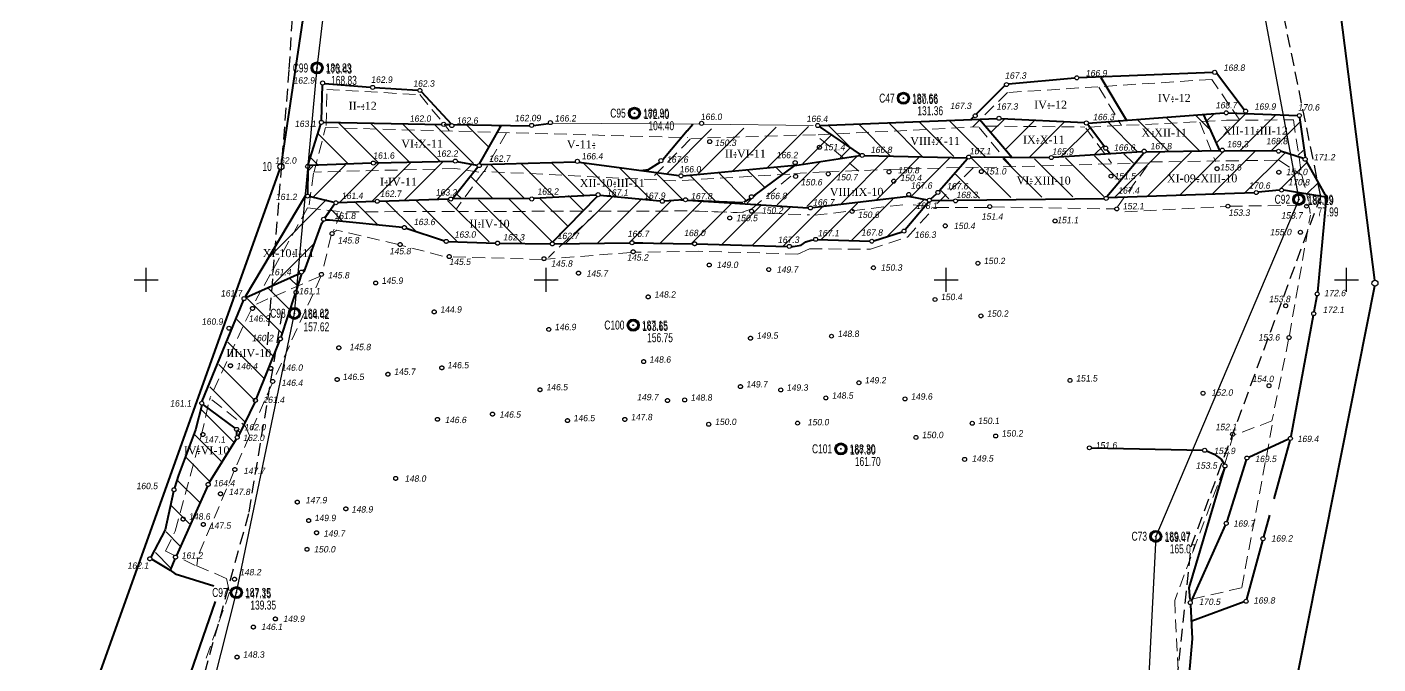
# Model space of a CAD drawing. Header units: millimetres. Extents: x 3233000 to 6468300, y 5635132 to 11269398.
# Drawn here: x 3233340 to 3234016, y 5635608 to 5635926 of the extents above; entities that cross this region are included whole.
import ezdxf
from ezdxf.enums import TextEntityAlignment as Align

# ---------------------------------------------------------------- set-up
doc = ezdxf.new("R2010")
doc.units = ezdxf.units.MM
doc.header["$LTSCALE"] = 2
doc.header["$PDMODE"] = 32
doc.header["$PDSIZE"] = 0.3
doc.linetypes.add('HIDDEN2', pattern=[4.7625, 3.175, -1.5875])
for name, color, linetype in [('REGION_OBJ', 7, 'Continuous'), ('в.доб.бровка', 7, 'Continuous'), ('ввскр.бровка', 7, 'Continuous'), ('вдб', 7, 'Continuous'), ('ВЫСОТЫ', 7, 'Continuous'), ('Гірничий відвід', 7, 'Continuous'), ('ИМЕНА', 7, 'Continuous'), ('Контур запасів', 7, 'Continuous'), ('кресты', 7, 'Continuous'), ('н.доб.бровка', 7, 'Continuous'), ('нвскр.бровка', 7, 'Continuous'), ('ндб', 7, 'Continuous'), ('ОШИБКИ', 7, 'Continuous'), ('ПИКЕТЫ', 7, 'Continuous'), ('ПРОМЫШЛЕННЫЕ', 7, 'Continuous'), ('ПУНКТЫ', 7, 'Continuous'), ('РЕЛЬЕФ', 7, 'Continuous')]:
    doc.layers.add(name, color=color, linetype=linetype)
doc.layers.add('н.бровка', color=7, linetype='HIDDEN2', lineweight=20)
doc.styles.add('grad', font='grad.shx')
doc.styles.add('universw', font='universw.shx', dxfattribs={"oblique": 10})
doc.styles.add('user', font='symeteo.shx', dxfattribs={"height": 2.5})

# ---------------------------------------------------------------- blocks, each defined once
blk = doc.blocks.new('89_1')
h = blk.add_hatch(color=256)
h.paths.add_polyline_path([(-1.5, 0, 1), (1.5, 0, 1)])
h.paths.add_polyline_path([(1.1, 0, -1), (-1.1, 0, -1)], flags=16)
h.paths.add_polyline_path([(0.06, 0, -1), (-0.06, 0, -1)], flags=0)
for radius in [1.5, 1.1, 0.0622]:
    blk.add_circle((0, 0), radius)
at = {"color": 7, "linetype": 'Continuous', "style": 'user', "flags": 8}
blk.add_attdef('ddddd', (2.53, -1.14), '', height=2.5, dxfattribs=at)
at = {"color": 7, "linetype": 'Continuous', "style": 'grad', "oblique": 10, "width": 0.7}
for tag, p in [('P37', (6.48, 0.16)), ('P4', (6.45, -2.94))]:
    blk.add_attdef(tag, text='', height=2.5, dxfattribs=at).set_placement(p, align=Align.CENTER)
blk = doc.blocks.new('POINTINV')
at = {"layer": 'ПУНКТЫ', "color": 0, "linetype": 'Continuous'}
blk.add_point((0, 0), dxfattribs=at)
at = {"layer": 'ВЫСОТЫ', "color": 0, "style": 'grad', "width": 0.7}
blk.add_attdef('POINT_H', (1.6, -0.8), '', height=1.65, dxfattribs=at)
at = {"layer": 'ИМЕНА', "color": 0, "style": 'grad', "width": 0.7}
blk.add_attdef('POINT_NAM', text='', height=1.65, dxfattribs=at).set_placement((-1.6, -0.8), align=Align.RIGHT)
at = {"layer": 'ОШИБКИ', "color": 0, "linetype": 'Continuous', "style": 'grad', "width": 0.7, "flags": 1}
blk.add_attdef('POINT_MX', text='', height=1.65, dxfattribs=at).set_placement((-4.2077, 4.453385), align=Align.RIGHT)
blk.add_attdef('POINT_MY', (2.8923, 4.253385), '', height=1.65, dxfattribs=at)

msp = doc.modelspace()

# ---------------------------------------------------------------- linework, layer by layer
for p, q in [((3233930.29, 5635879.4), (3233933.55, 5635882.65)), ((3233935.26, 5635868.65), (3233949.46, 5635882.85)), ((3233496.05, 5635878.6), (3233516.35, 5635858.3)), ((3233512.14, 5635878.23), (3233531.56, 5635858.81)), ((3233528.23, 5635877.85), (3233546.77, 5635859.32)), ((3233544.32, 5635877.48), (3233563.63, 5635858.17)), ((3233560.28, 5635877.23), (3233571.1, 5635866.41)), ((3233576.17, 5635877.06), (3233576.83, 5635876.4)), ((3233741.29, 5635876.96), (3233751.39, 5635866.85)), ((3233756.42, 5635877.54), (3233771.78, 5635862.17)), ((3233771.55, 5635878.12), (3233787.81, 5635861.86)), ((3233786.68, 5635878.71), (3233803.83, 5635861.55)), ((3233801.81, 5635879.29), (3233819.82, 5635861.29)), ((3233822.46, 5635873.72), (3233829.04, 5635880.3)), ((3233829.73, 5635865.27), (3233844.02, 5635879.56)), ((3233841.35, 5635861.18), (3233859, 5635878.82)), ((3233857.33, 5635861.44), (3233871.92, 5635876.03)), ((3233880.89, 5635878.8), (3233895.48, 5635864.2)), ((3233895.53, 5635879.87), (3233910.87, 5635864.53)), ((3233910.16, 5635880.95), (3233926.42, 5635864.69)), ((3233924.8, 5635882.03), (3233931.22, 5635875.61)), ((3233947.1, 5635864.78), (3233964.66, 5635882.33)), ((3233962.8, 5635864.76), (3233976.63, 5635878.59)), ((3233485.68, 5635873.26), (3233501.15, 5635857.79)), ((3233874.17, 5635862.56), (3233878.59, 5635866.99)), ((3233884.16, 5635841.12), (3233906.85, 5635863.81)), ((3233888.82, 5635863), (3233893.59, 5635858.24)), ((3233900.44, 5635841.69), (3233922.82, 5635864.07)), ((3233916.72, 5635842.25), (3233938.78, 5635864.31)), ((3233933, 5635842.81), (3233954.48, 5635864.29)), ((3233949.28, 5635843.38), (3233969.23, 5635863.33)), ((3233975.96, 5635862.21), (3233978.38, 5635864.62)), ((3233481.14, 5635854.56), (3233483.31, 5635856.73)), ((3233482.09, 5635861.13), (3233485.94, 5635857.28)), ((3233483.83, 5635841.54), (3233499.72, 5635857.43)), ((3233496.88, 5635838.87), (3233516.09, 5635858.08)), ((3233513.05, 5635839.32), (3233532.2, 5635858.48)), ((3233529.35, 5635839.91), (3233548.31, 5635858.87)), ((3233545.67, 5635840.51), (3233562.68, 5635857.52)), ((3233572.08, 5635857.57), (3233589.06, 5635840.6)), ((3233587.41, 5635857.96), (3233604.08, 5635841.29)), ((3233602.74, 5635858.35), (3233618.91, 5635842.18)), ((3233618.6, 5635858.21), (3233635.11, 5635841.69)), ((3233636.75, 5635855.77), (3233652.51, 5635840.01)), ((3233714.94, 5635856.16), (3233718.26, 5635852.84)), ((3233715.41, 5635837.38), (3233736.75, 5635858.72)), ((3233730.31, 5635836.57), (3233755.68, 5635861.94)), ((3233747.61, 5635838.15), (3233771.51, 5635862.06)), ((3233765.24, 5635840.07), (3233786.91, 5635861.74)), ((3233782.45, 5635841.56), (3233802.3, 5635861.41)), ((3233812.37, 5635860.88), (3233832.2, 5635841.05)), ((3233828.26, 5635860.7), (3233847.72, 5635841.25)), ((3233844.16, 5635860.52), (3233863.24, 5635841.44)), ((3233859.52, 5635860.87), (3233878.75, 5635841.64)), ((3233874.17, 5635861.94), (3233886.35, 5635849.76)), ((3233966.67, 5635845.06), (3233980.21, 5635858.6)), ((3233562.41, 5635851.53), (3233573.37, 5635840.57)), ((3233654.91, 5635853.32), (3233668.28, 5635839.96)), ((3233671.89, 5635852.06), (3233684.67, 5635839.28)), ((3233686.24, 5635853.43), (3233699.99, 5635839.67)), ((3233700.59, 5635854.79), (3233709.13, 5635846.26)), ((3233804.67, 5635852.86), (3233816.68, 5635840.85)), ((3233555.38, 5635842.84), (3233557.68, 5635840.54)), ((3233611.19, 5635842.04), (3233618.39, 5635834.84)), ((3233700.52, 5635838.21), (3233705.29, 5635842.98)), ((3233797.28, 5635844.54), (3233801.33, 5635840.49)), ((3233980.39, 5635843.06), (3233985.85, 5635848.52)), ((3233461.46, 5635811.31), (3233490.19, 5635840.04)), ((3233504.13, 5635839.09), (3233515.62, 5635827.61)), ((3233519.58, 5635839.36), (3233534.72, 5635824.22)), ((3233535.13, 5635839.52), (3233555.2, 5635819.46)), ((3233550.68, 5635839.69), (3233571.44, 5635818.93)), ((3233566.11, 5635839.97), (3233587.64, 5635818.45)), ((3233581.52, 5635840.28), (3233603.05, 5635818.75)), ((3233596.7, 5635840.81), (3233610.72, 5635826.8)), ((3233609.85, 5635818.26), (3233632.88, 5635841.29)), ((3233622.26, 5635838.83), (3233622.27, 5635838.82)), ((3233625.72, 5635818.42), (3233647.26, 5635839.96)), ((3233641.6, 5635818.58), (3233662.26, 5635839.24)), ((3233657.19, 5635818.45), (3233678, 5635839.27)), ((3233672.75, 5635818.3), (3233692.73, 5635838.27)), ((3233687.99, 5635817.82), (3233707.45, 5635837.28)), ((3233703.19, 5635817.31), (3233722.17, 5635836.29)), ((3233718.39, 5635816.79), (3233737.91, 5635836.31)), ((3233737.43, 5635820.12), (3233755.61, 5635838.3)), ((3233752.61, 5635819.58), (3233773.32, 5635840.29)), ((3233770.75, 5635822), (3233788.58, 5635839.84)), ((3233492.6, 5635834.91), (3233497.97, 5635829.53)), ((3233614.56, 5635830.82), (3233614.56, 5635830.81)), ((3233618.41, 5635834.82), (3233618.42, 5635834.81)), ((3233606.85, 5635822.8), (3233606.86, 5635822.8)), ((3233610.7, 5635826.81), (3233610.71, 5635826.81)), ((3233462.71, 5635796.84), (3233483.67, 5635817.8)), ((3233603, 5635818.8), (3233603, 5635818.8)), ((3233478.31, 5635804.59), (3233479.24, 5635805.52)), ((3233461.2, 5635795.58), (3233471.83, 5635784.96)), ((3233472.01, 5635800.5), (3233475.61, 5635796.9)), ((3233450.4, 5635790.67), (3233467.91, 5635773.16)), ((3233445.27, 5635780.08), (3233463.49, 5635761.87)), ((3233440.76, 5635768.88), (3233458.92, 5635750.72)), ((3233436.25, 5635757.67), (3233454.34, 5635739.58)), ((3233431.74, 5635746.47), (3233449.29, 5635728.93)), ((3233427.41, 5635735.09), (3233444.24, 5635718.25)), ((3233424.2, 5635722.58), (3233437.98, 5635708.8)), ((3233445.38, 5635724.98), (3233446.76, 5635723.6)), ((3233420, 5635711.07), (3233431.72, 5635699.34)), ((3233415.8, 5635699.55), (3233426.58, 5635688.77)), ((3233412.54, 5635687.09), (3233421.72, 5635677.91)), ((3233409.94, 5635673.97), (3233416.86, 5635667.06)), ((3233404.61, 5635663.59), (3233412, 5635656.2))]:
    msp.add_line(p, q)
at = {"color": 7}
for p, q in [((3233676.1, 5635853.08), (3233698.82, 5635875.8)), ((3233693.41, 5635854.67), (3233714.96, 5635876.22)), ((3233710.71, 5635856.26), (3233731.1, 5635876.65)), ((3233660.56, 5635853.25), (3233682.69, 5635875.38)), ((3233728.29, 5635858.13), (3233742.38, 5635872.21)), ((3233746.91, 5635861.03), (3233751.73, 5635865.84)), ((3233756.2, 5635862.46), (3233756.4, 5635862.66))]:
    msp.add_line(p, q, dxfattribs=at)
at = {"color": 7, "linetype": 'HIDDEN2', "lineweight": 20}
msp.add_line((3233926.68, 5635878.78), (3233934.57, 5635859.17), dxfattribs=at)
at = {"color": 2, "linetype": 'HIDDEN2'}
for points in [[(3233602.45, 5635231.01), (3233766.74, 5635200.85), (3233779.28, 5635204.65), (3233787.54, 5635209.7), (3233795.22, 5635216.01), (3233804.34, 5635226.07), (3233869.08, 5635336.61), (3233896.17, 5635420.26), (3233922.41, 5635666.59), (3233987.18, 5635841.68), (3233945.5, 5636045.66), (3233869.32, 5636201.05), (3233677.23, 5636164.92), (3233523.92, 5636171.19), (3233479.37, 5636035.13), (3233471.34, 5635904.95), (3233461.76, 5635783.24), (3233459.94, 5635761.65)], [(3233467.94, 5635784.06), (3233451.11, 5635682.93), (3233398.99, 5635494.14), (3233348.71, 5635380.09)]]:
    msp.add_lwpolyline(points, dxfattribs=at)
at = {"color": 7, "linetype": 'Continuous', "lineweight": 40}
for points in [[(3233928.51, 5635882.49), (3233936.66, 5635864.61)], [(3233577.41, 5635877.22), (3233566.46, 5635858.03)], [(3233670.51, 5635874.51), (3233673.33, 5635877.79)], [(3233757.06, 5635862.62), (3233736.64, 5635876.68)], [(3233816.56, 5635880.29), (3233832.85, 5635861.04)], [(3233870.83, 5635877.74), (3233879.17, 5635866.63)], [(3233670.51, 5635874.51), (3233658.27, 5635859.94)], [(3233880.3, 5635841.59), (3233898.55, 5635863.23)], [(3233880.37, 5635865.02), (3233881.96, 5635862.9)], [(3233512.58, 5635858.22), (3233481.57, 5635857.13)], [(3233553.56, 5635859.08), (3233514.59, 5635858.27)], [(3233565.42, 5635857.19), (3233555.46, 5635858.91)], [(3233656.82, 5635858.68), (3233650.91, 5635854.97), (3233647.36, 5635854.41)], [(3233703.56, 5635841.77), (3233724.31, 5635857.17)], [(3233796.47, 5635844.44), (3233810.59, 5635860.6)], [(3233624.98, 5635842.22), (3233593.73, 5635840.66)], [(3233792.21, 5635840.52), (3233795.05, 5635843.01)], [(3233494.07, 5635837.81), (3233489.37, 5635831.02)], [(3233494.08, 5635837.79), (3233489.39, 5635831)], [(3233591.79, 5635840.62), (3233553.28, 5635840.4)], [(3233698.85, 5635838.88), (3233702.01, 5635840.69)], [(3233476.93, 5635803.13), (3233449.84, 5635791.01)], [(3233444.41, 5635725.78), (3233428.54, 5635737.6)], [(3233445.28, 5635722.16), (3233445.29, 5635724.19)]]:
    msp.add_lwpolyline(points, dxfattribs=at)
at = {"color": 7, "linetype": 'HIDDEN2', "lineweight": 20}
for points in [[(3233816.37, 5635876.19), (3233832.53, 5635856.59)], [(3233869.71, 5635875.84), (3233882.6, 5635858.34)], [(3233580.2, 5635873.43), (3233568.9, 5635854.18)], [(3233671.98, 5635870.3), (3233652.48, 5635850.41)], [(3233756.33, 5635854.36), (3233735.1, 5635872.13)], [(3233566.31, 5635853.79), (3233554.25, 5635855.6), (3233483.71, 5635853.79)], [(3233813.46, 5635855.98), (3233793.54, 5635836.28)], [(3233885.58, 5635836.38), (3233901.4, 5635858.45)], [(3233698.13, 5635833.79), (3233702.82, 5635835.52), (3233723.62, 5635852.99)], [(3233618.2, 5635834.27), (3233556.25, 5635834.12)], [(3233487.07, 5635801.83), (3233454.18, 5635787.46)], [(3233432.78, 5635740.02), (3233449.71, 5635726.72), (3233451.65, 5635722.13)]]:
    msp.add_lwpolyline(points, dxfattribs=at)
at = {"color": 7}
for centre in [(3233513.58, 5635858.33), (3233554.54, 5635859.32), (3233795.8, 5635843.68), (3233592.77, 5635840.37)]:
    msp.add_circle(centre, 1.01, dxfattribs=at)
at = {"layer": 'REGION_OBJ', "color": 30, "linetype": 'Continuous'}
msp.add_lwpolyline([(3233460.57, 5635637.11), (3233460.57, 5635637.11)], dxfattribs=at)
at = {"layer": 'в.доб.бровка', "color": 7, "linetype": 'Continuous', "lineweight": 40}
for points in [[(3233668.6, 5635839.85), (3233667.36, 5635839.82)], [(3233670.6, 5635839.76), (3233730.99, 5635835.88)], [(3233475.12, 5635794.56), (3233477.84, 5635802.98)], [(3233467.42, 5635771.35), (3233474.49, 5635792.55)]]:
    msp.add_lwpolyline(points, dxfattribs=at)
at = {"layer": 'ввскр.бровка', "color": 7, "linetype": 'Continuous', "lineweight": 40}
for p, q in [((3233989.54, 5635836.9), (3233985.56, 5635793.87)), ((3233489.77, 5635829.93), (3233491.64, 5635829.93)), ((3233491.64, 5635829.93), (3233528.09, 5635826.22)), ((3233530.01, 5635825.8), (3233549.05, 5635819.44)), ((3233550.99, 5635819.1), (3233574.74, 5635818.36)), ((3233576.71, 5635818.32), (3233602.06, 5635817.98)), ((3233604.04, 5635817.98), (3233641.85, 5635818.5)), ((3233643.82, 5635818.5), (3233673.2, 5635818.01)), ((3233675.18, 5635817.97), (3233720.51, 5635816.66)), ((3233722.49, 5635816.59), (3233723.49, 5635816.56)), ((3233723.49, 5635816.56), (3233727.39, 5635817.33)), ((3233727.39, 5635817.33), (3233729.72, 5635818.9)), ((3233729.72, 5635818.9), (3233732.38, 5635819.75)), ((3233732.38, 5635819.75), (3233733.73, 5635819.94)), ((3233466.64, 5635769.57), (3233455.04, 5635740.58)), ((3233454.24, 5635738.78, 155.97), (3233446.17, 5635721.92, 8.54))]:
    msp.add_line(p, q, dxfattribs=at)
for points in [[(3233898, 5635863.91), (3233853.53, 5635861.04)], [(3233851.52, 5635860.98), (3233812.25, 5635861.22)], [(3233953.96, 5635843.5), (3233880.78, 5635840.89)], [(3233966.62, 5635844.78), (3233955.92, 5635843.79)], [(3233989.81, 5635841.34), (3233968.59, 5635844.72)], [(3233790.68, 5635839.72), (3233781.08, 5635841.59), (3233733.07, 5635835.91)], [(3233779.5, 5635825.06), (3233791.07, 5635838.9)], [(3233805.54, 5635839.81), (3233878.9, 5635840.65)], [(3233989.51, 5635836.88), (3233989.9, 5635841.38)], [(3233763.71, 5635819.49), (3233777.92, 5635823.99)], [(3233735.67, 5635820.07), (3233761.76, 5635819.23)], [(3233985.3, 5635791.92), (3233983.82, 5635784.03)], [(3233983.46, 5635782.09), (3233972.19, 5635721.66)], [(3233971.13, 5635720.27), (3233951.22, 5635711.18)], [(3233430.57, 5635696.75), (3233415.16, 5635662.18)], [(3233414.31, 5635660.41), (3233411.96, 5635654.86)]]:
    msp.add_lwpolyline(points, dxfattribs=at)
at = {"layer": 'ввскр.бровка', "color": 7, "lineweight": 40}
for points in [[(3233940.34, 5635679.11), (3233950.03, 5635709.93)], [(3233922.53, 5635639.41), (3233939.62, 5635677.27)], [(3233411.96, 5635654.86), (3233414.42, 5635652.96), (3233433.75, 5635647.05)], [(3233419.14, 5635246.75), (3233445.72, 5635240.36), (3233470.94, 5635238.13), (3233604.45, 5635221.73), (3233617.43, 5635211.85), (3233657.17, 5635200.89), (3233664.62, 5635201.82), (3233705.97, 5635195.59), (3233747.05, 5635186.37), (3233775.74, 5635169.17), (3233817.88, 5635158.37), (3233856.42, 5635171.85), (3233890.91, 5635328.97), (3233890.17, 5635359.97), (3233909.73, 5635494.94), (3233919.81, 5635582.48), (3233923.06, 5635620.49), (3233922.19, 5635637.62)], [(3233434.55, 5635639.14), (3233422.23, 5635603.46)]]:
    msp.add_lwpolyline(points, dxfattribs=at)
at = {"layer": 'вдб', "color": 7, "linetype": 'Continuous', "lineweight": 40}
for p, q in [((3233890.06, 5635879.76), (3233877.37, 5635900.97)), ((3233478.93, 5635803.96), (3233487.81, 5635828.3)), ((3233643.85, 5635818.5), (3233648.35, 5635818.42)), ((3233872.7, 5635715.99), (3233928.17, 5635714.81)), ((3233930.12, 5635714.42), (3233933.86, 5635712.83)), ((3233933.86, 5635712.83), (3233937.42, 5635710.26)), ((3233937.42, 5635710.26), (3233938.79, 5635708.22)), ((3233938.79, 5635708.22), (3233938.95, 5635707.88))]:
    msp.add_line(p, q, dxfattribs=at)
for points in [[(3233933.18, 5635903.65), (3233866.25, 5635900.99)], [(3233948.9, 5635884.95), (3233935.06, 5635903.2)], [(3233487.65, 5635879.69), (3233488.21, 5635897.36)], [(3233489.17, 5635898.19), (3233512.21, 5635896.21)], [(3233514.22, 5635896.06), (3233535.82, 5635894.74)], [(3233829.25, 5635897.03), (3233814.96, 5635882.85)], [(3233864.24, 5635900.83), (3233831.09, 5635897.74)], [(3233537.62, 5635894.01), (3233552.4, 5635877.99)], [(3233870.93, 5635878.23), (3233938.94, 5635883.39)], [(3233940.96, 5635883.4), (3233975.53, 5635882.17)], [(3233487.1, 5635877.8), (3233480.82, 5635857.68)], [(3233488.57, 5635878.86), (3233547.74, 5635877.65)], [(3233549.75, 5635877.62), (3233551.94, 5635877.58)], [(3233553.69, 5635877.56), (3233591.71, 5635876.99)], [(3233593.71, 5635877.11), (3233601.16, 5635878.13)], [(3233736.83, 5635877.17), (3233825.35, 5635880.57)], [(3233813.58, 5635881.48), (3233812.12, 5635880.03)], [(3233827.34, 5635880.57), (3233869.05, 5635878.54)], [(3233976.58, 5635881.08), (3233979.36, 5635861.24)], [(3233724.32, 5635857.17), (3233756.73, 5635862.19), (3233756.95, 5635862.18)], [(3233758.97, 5635862.14), (3233810.2, 5635861.01)], [(3233899.88, 5635863.9), (3233937.01, 5635864.55)], [(3233939.02, 5635864.57), (3233965.12, 5635864.52)], [(3233967.1, 5635864.38), (3233978.53, 5635860.73)], [(3233480.89, 5635855.65), (3233480.59, 5635842.85)], [(3233565.82, 5635856.3), (3233553.31, 5635840.54)], [(3233614.67, 5635858.77), (3233567.38, 5635857.5)], [(3233666.34, 5635851.9), (3233616.45, 5635858.7)], [(3233724.3, 5635857.19), (3233668.35, 5635851.85)], [(3233979.86, 5635859.34), (3233990.08, 5635841.19)], [(3233479.68, 5635842.06), (3233449.51, 5635791.4)], [(3233657.01, 5635839.33), (3233626.86, 5635842.14)], [(3233493.94, 5635838.68), (3233481.63, 5635841.6)], [(3233514.48, 5635839.13), (3233495.83, 5635838.51)], [(3233551.27, 5635840.35), (3233516.49, 5635839.2)], [(3233603.52, 5635819.15), (3233625.4, 5635841.68)], [(3233668.59, 5635839.9), (3233659.02, 5635839.29)], [(3233670.83, 5635839.74), (3233698.36, 5635838.6)], [(3233792.55, 5635839.67), (3233803.46, 5635839.8)], [(3233478.9, 5635804.01), (3233478.63, 5635803.89)], [(3233428.03, 5635739.27), (3233448.58, 5635789.64)], [(3233427.74, 5635737.28), (3233424.6, 5635725.01), (3233416.19, 5635702.38), (3233414.16, 5635695.98)], [(3233445.06, 5635720.27), (3233431.4, 5635698.68)], [(3233971.78, 5635719.71), (3233963.79, 5635690.47)], [(3233939.02, 5635705.9), (3233921.3, 5635645.92)], [(3233413.63, 5635694.08), (3233409.42, 5635674.99), (3233402.35, 5635661.35)], [(3233961.56, 5635682.29), (3233958.62, 5635671.52)], [(3233958.09, 5635669.58), (3233950.07, 5635640.26)], [(3233402.8, 5635660.35), (3233411.96, 5635654.86)], [(3233921.3, 5635645.92), (3233921.72, 5635640.1)], [(3233948.92, 5635638.98), (3233922.69, 5635629.27)]]:
    msp.add_lwpolyline(points, dxfattribs=at)
at = {"layer": 'вдб', "color": 7, "linetype": 'Continuous', "lineweight": 20}
for points in [[(3233603.04, 5635878.27), (3233676.72, 5635877.78)], [(3233678.54, 5635877.76), (3233733.52, 5635877.06)]]:
    msp.add_lwpolyline(points, dxfattribs=at)
at = {"layer": 'Гірничий відвід', "color": 7, "linetype": 'Continuous', "lineweight": 40}
for points in [[(3233467.6, 5635857.97), (3233514.41, 5636172.02)], [(3233980.28, 5636064.57), (3234014.12, 5635799.79)], [(3233289.93, 5635360.72), (3233466.87, 5635855.06)], [(3234014.01, 5635796.82), (3233939.73, 5635422.18)]]:
    msp.add_lwpolyline(points, dxfattribs=at)
at = {"layer": 'Контур запасів', "color": 5}
msp.add_lwpolyline([(3233531.12, 5636161.14), (3233677.57, 5636160.94), (3233863.62, 5636186.1), (3233938.34, 5636043.12), (3233976.25, 5635840.16), (3233904.73, 5635671.71), (3233892.02, 5635420.86), (3233850.77, 5635332.58), (3233782.32, 5635239.75), (3233681.44, 5635245.91), (3233597.07, 5635240.68), (3233461.15, 5635251.02), (3233358.47, 5635271.45), (3233358.83, 5635380.03), (3233406.88, 5635492.02), (3233445.08, 5635643.63), (3233474.1, 5635783.18), (3233485.44, 5635905.91), (3233500.56, 5636033.68), (3233531.12, 5636161.14)], dxfattribs=at)
at = {"layer": 'кресты', "color": 7, "linetype": 'Continuous'}
for p, q in [((3233400, 5635794), (3233400, 5635806)), ((3233600, 5635794), (3233600, 5635806)), ((3233800, 5635794), (3233800, 5635806)), ((3234000, 5635794), (3234000, 5635806)), ((3233394, 5635800), (3233406, 5635800)), ((3233594, 5635800), (3233606, 5635800)), ((3233794, 5635800), (3233806, 5635800)), ((3233994, 5635800), (3234006, 5635800))]:
    msp.add_line(p, q, dxfattribs=at)
at = {"layer": 'н.бровка', "color": 7, "linetype": 'HIDDEN2', "lineweight": 20}
for points in [[(3233783.39, 5635837.46), (3233794.89, 5635836.12), (3233820.85, 5635836.12)], [(3233452.4, 5635785.03), (3233431.83, 5635740.77), (3233432, 5635740.64)]]:
    msp.add_lwpolyline(points, dxfattribs=at)
at = {"layer": 'н.доб.бровка', "color": 7, "linetype": 'HIDDEN2', "lineweight": 20}
for points in [[(3233721.85, 5635852.84), (3233664.81, 5635849.45), (3233568.78, 5635854.19), (3233555.1, 5635835.49)], [(3233496.61, 5635834.05), (3233480.67, 5635835.92), (3233454.59, 5635789.45)], [(3233554.07, 5635834.11), (3233497.69, 5635833.98), (3233493.35, 5635823.91)], [(3233670.48, 5635834.39), (3233621.29, 5635834.27)], [(3233409.72, 5635664.37), (3233414.42, 5635674.34), (3233427.49, 5635721.94), (3233431.58, 5635739.75), (3233432, 5635740.64)], [(3233962.99, 5635727.33), (3233947.66, 5635645.98), (3233921.72, 5635640.1)]]:
    msp.add_lwpolyline(points, dxfattribs=at)
at = {"layer": 'нвскр.бровка', "color": 7, "linetype": 'HIDDEN2', "lineweight": 20}
for points in [[(3233889.29, 5635833.9), (3233939.8, 5635836.7)], [(3233941.78, 5635836.77), (3233980.8, 5635837.27), (3233981.49, 5635836.74)], [(3233981.65, 5635836.07), (3233981.98, 5635833.11)], [(3233971.52, 5635772.07), (3233982.01, 5635832.3)], [(3233492.55, 5635822.25), (3233488.01, 5635803.53)], [(3233525.95, 5635817.65), (3233495.38, 5635824.74), (3233493.81, 5635823.78)], [(3233548.13, 5635811.78), (3233527.83, 5635817.19)], [(3233731.65, 5635815.44), (3233725.82, 5635812.84), (3233676.1, 5635814.27), (3233644.4, 5635813.77)], [(3233597.95, 5635810.19), (3233552.48, 5635811.47)], [(3233642.49, 5635813.69), (3233599.83, 5635810.26)], [(3233487.39, 5635801.66), (3233463.8, 5635749.99)], [(3233971.16, 5635770.13), (3233962.82, 5635729.4), (3233944.46, 5635722.59)], [(3233462.94, 5635748.22), (3233444.66, 5635706)], [(3233939.28, 5635707.9), (3233943.01, 5635721.14)], [(3233443.89, 5635704.18), (3233425.94, 5635661.99)], [(3233938.87, 5635706), (3233914.19, 5635639.71), (3233916.71, 5635586.74), (3233875.25, 5635364.23)], [(3233425.82, 5635661.2), (3233425.36, 5635657.04), (3233440.07, 5635650.68), (3233441.7, 5635643.8), (3233429.03, 5635608.16)]]:
    msp.add_lwpolyline(points, dxfattribs=at)
at = {"layer": 'нвскр.бровка', "color": 7, "linetype": 'Continuous', "lineweight": 40}
msp.add_lwpolyline([(3233721.25, 5635813.02), (3233721.25, 5635813.02)], dxfattribs=at)
at = {"layer": 'нвскр.бровка', "color": 7}
for centre in [(3233467.38, 5635856.48), (3234014.31, 5635798.29)]:
    msp.add_circle(centre, 1.51, dxfattribs=at)
at = {"layer": 'ндб', "color": 7, "linetype": 'HIDDEN2', "lineweight": 20}
for points in [[(3233946.74, 5635879.83), (3233932.73, 5635900.14), (3233830.62, 5635893.59), (3233813.32, 5635876.52)], [(3233876.32, 5635896.22), (3233887.56, 5635877.15)], [(3233489.93, 5635877.09), (3233490.3, 5635895.11), (3233536.81, 5635892.55), (3233551.5, 5635874.67)], [(3233483.94, 5635853.9), (3233489.67, 5635876.06), (3233670.78, 5635871.04)], [(3233735.94, 5635872.42), (3233816.09, 5635876.5)], [(3233819.53, 5635876.86), (3233869.34, 5635876.35)], [(3233870.99, 5635876.24), (3233940.09, 5635879.75), (3233973.51, 5635879.92), (3233977.56, 5635852.93)], [(3233734.64, 5635872.51), (3233672.34, 5635870.67)], [(3233723.71, 5635853.07), (3233740.06, 5635853.97), (3233771.6, 5635855.14), (3233816.83, 5635856.35)], [(3233901.39, 5635858.43), (3233817.17, 5635856.08)], [(3233901.72, 5635858.9), (3233966.26, 5635859.78), (3233977.77, 5635852.3), (3233981.1, 5635839.23)], [(3233483.63, 5635853.22), (3233481.25, 5635836.29)], [(3233734.07, 5635832.22), (3233781.24, 5635837.9)], [(3233822.73, 5635836.43), (3233884.23, 5635835.4)], [(3233625.12, 5635833.51), (3233601.1, 5635811.2)], [(3233673.29, 5635834.38), (3233731.54, 5635832.48)], [(3233674.45, 5635834.31), (3233695.46, 5635833.62)], [(3233731.65, 5635815.44), (3233762.15, 5635815.31), (3233780.52, 5635821.37), (3233792.92, 5635834.72)], [(3233414.1, 5635662.17), (3233409.78, 5635664.24)], [(3233424.56, 5635657.18), (3233416.89, 5635660.84)]]:
    msp.add_lwpolyline(points, dxfattribs=at)
at = {"layer": 'ПИКЕТЫ', "color": 7}
for centre in [(3233934.19, 5635903.7), (3233488.18, 5635898.36), (3233513.22, 5635896.17), (3233830.09, 5635897.59), (3233865.24, 5635900.95), (3233536.82, 5635894.63), (3233814.45, 5635881.98), (3233939.95, 5635883.44), (3233949.64, 5635884.27), (3233976.53, 5635882.09), (3233487.58, 5635878.68), (3233548.75, 5635877.7), (3233552.81, 5635877.07), (3233592.7, 5635877.17), (3233602.08, 5635878.56), (3233677.64, 5635878.2), (3233735.73, 5635877.11), (3233826.34, 5635880.72), (3233870.04, 5635878.37), (3233681.73, 5635869.05), (3233736.56, 5635866.23), (3233757.96, 5635862.17), (3233879.72, 5635865.79), (3233898.93, 5635864.29), (3233938.03, 5635864.78), (3233966.1, 5635864.26), (3233480.69, 5635856.64), (3233566.47, 5635857.07), (3233615.58, 5635859.2), (3233657.35, 5635859.54), (3233724.44, 5635858.58), (3233852.52, 5635861.09), (3233935.39, 5635855.49), (3233979.4, 5635860.23), (3233667.35, 5635851.95), (3233724.68, 5635851.67), (3233740.96, 5635852.95), (3233771.39, 5635853.96), (3233773.74, 5635849.28), (3233817.55, 5635854.09), (3233966.24, 5635853.75), (3233480.66, 5635841.85), (3233625.94, 5635842.53), (3233702.59, 5635841.51), (3233494.82, 5635838.48), (3233515.49, 5635839.24), (3233552.28, 5635840.33), (3233658.01, 5635839.25), (3233669.62, 5635839.99), (3233702.64, 5635834.3), (3233752.92, 5635834.19), (3233791.55, 5635839.76), (3233821.74, 5635836.59), (3233879.91, 5635840.66), (3233885.24, 5635835.43), (3233488.73, 5635830.24), (3233691.76, 5635830.92), (3233492.94, 5635823.06), (3233799.45, 5635826.95), (3233642.84, 5635818.52), (3233477.62, 5635803.86), (3233487.62, 5635802.67), (3233448.93, 5635790.59), (3233441.38, 5635775.78), (3233463.22, 5635749.17), (3233427.8, 5635738.29), (3233445.23, 5635725.2), (3233445.5, 5635721.17), (3233943.16, 5635722.78), (3233972.03, 5635720.68), (3233929.17, 5635714.76), (3233939.32, 5635706.94), (3233958.33, 5635670.56), (3233949.88, 5635639.27)]:
    msp.add_circle(centre, 1.01, dxfattribs=at)
at = {"layer": 'ПИКЕТЫ'}
for centre in [(3233811.25, 5635861.34), (3233882.33, 5635851.79), (3233781.24, 5635842.65), (3233954.95, 5635843.58), (3233967.61, 5635844.8), (3233732.09, 5635835.88), (3233804.63, 5635839.44), (3233940.79, 5635836.79), (3233980.1, 5635836.79), (3233854.38, 5635829.4), (3233778.85, 5635824.32), (3233977.04, 5635823.73), (3233721.5, 5635816.69), (3233734.69, 5635820.2), (3233762.75, 5635819.28), (3233681.46, 5635807.37), (3233815.79, 5635808.27), (3233711.24, 5635805.1), (3233763.59, 5635805.99), (3233794.37, 5635790.13), (3233969.67, 5635787.01), (3233985.41, 5635792.9), (3233817.31, 5635781.93), (3233983.69, 5635783.05), (3233601.28, 5635775.17), (3233742.61, 5635771.8), (3233971.34, 5635771.1), (3233756.32, 5635748.51), (3233861.85, 5635749.67), (3233961.32, 5635747.04), (3233669.19, 5635739.92), (3233717.25, 5635744.92), (3233739.77, 5635740.91), (3233779.35, 5635740.43), (3233928.35, 5635743.29), (3233681.22, 5635727.74), (3233725.63, 5635728.33), (3233812.98, 5635728.24), (3233784.82, 5635721.17), (3233824.69, 5635721.9), (3233871.54, 5635715.98), (3233809.15, 5635710.2), (3233950.27, 5635710.89), (3233939.93, 5635678.21), (3233921.98, 5635638.59)]:
    msp.add_circle(centre, 0.989, dxfattribs=at)
at = {"layer": 'ПИКЕТЫ', "linetype": 'HIDDEN2'}
for centre in [(3233529.07, 5635826.11), (3233526.94, 5635817.61), (3233550.01, 5635819.18), (3233575.67, 5635818.3), (3233603.05, 5635817.96), (3233643.43, 5635813.98), (3233674.19, 5635818), (3233551.5, 5635811.58), (3233598.88, 5635810.53), (3233616.15, 5635803.33), (3233474.91, 5635793.72), (3233514.71, 5635798.39), (3233650.97, 5635791.42), (3233453.15, 5635785.68), (3233543.98, 5635783.92), (3233467.08, 5635770.45), (3233702.13, 5635770.77), (3233496.28, 5635765.99), (3233442.13, 5635757.03), (3233462.26, 5635755.69), (3233547.81, 5635755.97), (3233648.7, 5635759.07), (3233495.46, 5635750.14), (3233520.85, 5635752.76), (3233697.07, 5635746.58), (3233454.59, 5635739.7), (3233596.88, 5635745.01), (3233660.6, 5635739.61), (3233573.13, 5635732.84), (3233545.62, 5635730.22), (3233610.62, 5635729.59), (3233639.27, 5635730.19), (3233428.34, 5635722.63), (3233444.3, 5635705.13), (3233524.73, 5635700.7), (3233413.89, 5635695.03), (3233430.97, 5635697.66), (3233437.17, 5635692.98), (3233475.54, 5635688.85), (3233418.45, 5635680.35), (3233481.24, 5635679.62), (3233499.82, 5635685.48), (3233428.57, 5635677.69), (3233485.18, 5635673.52), (3233401.82, 5635660.52), (3233414.64, 5635661.34), (3233480.39, 5635665.25), (3233444.16, 5635650.31), (3233453.58, 5635626.38), (3233464.59, 5635630.43), (3233445.42, 5635611.37)]:
    msp.add_circle(centre, 0.989, dxfattribs=at)
at = {"layer": 'РЕЛЬЕФ', "color": 7, "linetype": 'Continuous', "lineweight": 40}
msp.add_line((3233487.81, 5635828.3), (3233488.46, 5635829.26), dxfattribs=at)

# ---------------------------------------------------------------- block references
at = {"layer": 'ПРОМЫШЛЕННЫЕ', "color": 7, "linetype": 'Continuous', "xscale": 2, "yscale": 2, "zscale": 2, "rotation": 353.291126940981}
for p in [(3233485.44, 5635905.91), (3233778.54, 5635890.74), (3233644.09, 5635883.25), (3233976.25, 5635840.16), (3233474.1, 5635783.18), (3233643.48, 5635777.29), (3233747.31, 5635715.43), (3233904.73, 5635671.71), (3233445.08, 5635643.63)]:
    msp.add_blockref('89_1', p, dxfattribs=at)
at = {"layer": 'ПУНКТЫ', "color": 7, "linetype": 'Continuous', "zscale": 2.727815320212315}
for p, xscale, yscale, values in [((3233485.36, 5635905.83), 2.727815320249647, 2.727815319783986, {'POINT_NAM': 'C99', 'POINT_H': '186.83'}), ((3233778.54, 5635890.74), 2.727815320212315, 2.727815320212315, {'POINT_NAM': 'C47', 'POINT_H': '187.66'}), ((3233644.1, 5635883.24), 2.727815320212315, 2.727815320212315, {'POINT_NAM': 'C95', 'POINT_H': '186.90'}), ((3233976.25, 5635840.16), 2.727815320212315, 2.727815320212315, {'POINT_NAM': 'C92', 'POINT_H': '188.99'}), ((3233474.1, 5635783.18), 2.727815320212315, 2.727815320212315, {'POINT_NAM': 'C98', 'POINT_H': '186.62'}), ((3233643.47, 5635777.28), 2.727815320212315, 2.727815320212315, {'POINT_NAM': 'C100', 'POINT_H': '187.15'}), ((3233747.31, 5635715.42), 2.727815320212315, 2.727815320212315, {'POINT_NAM': 'C101', 'POINT_H': '188.30'}), ((3233904.73, 5635671.71), 2.727815320212315, 2.727815320212315, {'POINT_NAM': 'C73', 'POINT_H': '189.07'}), ((3233445.08, 5635643.62), 2.727815320212315, 2.727815320212315, {'POINT_NAM': 'C97', 'POINT_H': '187.35'})]:
    msp.add_blockref('POINTINV', p, dxfattribs=dict(at, xscale=xscale, yscale=yscale)).add_auto_attribs(values)

# ---------------------------------------------------------------- texts
at = {"color": 7, "char_height": 4, "attachment_point": 1}
for s, insert, width in [('{\\fTimes New Roman|b0|i0|c0|p18;IV--12}', (3233843.94, 5635889.51), 24.8543), ('{\\fTimes New Roman|b0|i0|c0|p18;IV--12}', (3233905.74, 5635892.86), 24.8543), ('{\\fTimes New Roman|b0|i0|c0|p18;II--12}', (3233501.19, 5635888.95), 24.8543), ('{\\fTimes New Roman|b0|i0|c0|p18;XII-11-III-12}', (3233938.19, 5635876.5), 24.8543), ('{\\fTimes New Roman|b0|i0|c0|p18;VI-X-11}', (3233527.53, 5635870.02), 9.7956), ('{\\fTimes New Roman|b0|i0|c0|p18;V-11-}', (3233610.29, 5635869.72), 15.1289), ('{\\fTimes New Roman|b0|i0|c0|p18;VIII-X-11}', (3233781.98, 5635871.4), 25.7856), ('{\\fTimes New Roman|b0|i0|c0|p18;IX-X-11}', (3233838.31, 5635872.07), 24.8543), ('{\\fTimes New Roman|b0|i0|c0|p18;X-XII-11}', (3233897.56, 5635875.53), 24.8543), ('{\\fTimes New Roman|b0|i0|c0|p18;II-VI-11}', (3233689.32, 5635865.05), 20.4622), ('{\\fTimes New Roman|b0|i0|c0|p18;I-IV-11}', (3233516.88, 5635850.96), 6.0646), ('{\\fTimes New Roman|b0|i0|c0|p18;XII-10-III-11}', (3233616.72, 5635850.34), 16.1596), ('{\\fTimes New Roman|b0|i0|c0|p18;XI-09-}', (3233910.31, 5635852.65), 16.1596), ('{\\fTimes New Roman|b0|i0|c0|p18;XIII-10}', (3233927.06, 5635852.73), 16.1596), ('{\\fTimes New Roman|b0|i0|c0|p18;VIII-IX-10}', (3233741.73, 5635845.94), 16.1596), ('{\\fTimes New Roman|b0|i0|c0|p18;IV-10}', (3233567.28, 5635830.03), 8.9956)]:
    msp.add_mtext(s, dxfattribs=dict(at, insert=insert, width=width))
at = {"color": 7, "linetype": 'HIDDEN2', "lineweight": 20, "char_height": 4, "attachment_point": 1}
for s, insert, width in [('{\\fTimes New Roman|b0|i0|c204|p18;:}', (3233912.31, 5635892.79), 1.4788), ('{\\fTimes New Roman|b0|i0|c204|p18;:}', (3233507.76, 5635888.88), 1.4788), ('{\\fTimes New Roman|b0|i0|c204|p18;:}', (3233850.51, 5635889.44), 1.4788), ('{\\fTimes New Roman|b0|i0|c204|p18;:}', (3233534.37, 5635870.02), 1.4788), ('{\\fTimes New Roman|b0|i0|c204|p18;:}', (3233792.78, 5635871.38), 1.4788), ('{\\fTimes New Roman|b0|i0|c204|p18;:}', (3233844.87, 5635872), 1.4788), ('{\\fTimes New Roman|b0|i0|c204|p18;:}', (3233902.5, 5635875.44), 1.4788), ('{\\fTimes New Roman|b0|i0|c204|p18;:}', (3233954.93, 5635876.44), 1.4788), ('{\\fTimes New Roman|b0|i0|c204|p18;:}', (3233623.09, 5635869.63), 1.4788), ('{\\fTimes New Roman|b0|i0|c204|p18;:}', (3233693.74, 5635865.01), 1.4788), ('{\\fTimes New Roman|b0|i0|c204|p18;:}', (3233519.42, 5635850.91), 1.4788), ('{\\fTimes New Roman|b0|i0|c204|p18;:}', (3233633.48, 5635850.2), 1.4788), ('{\\fTimes New Roman|b0|i0|c0|p18;VI\\fTimes New Roman|b0|i0|c204|p18;:}', (3233835.12, 5635851.77), 8.9956), ('{\\fTimes New Roman|b0|i0|c204|p18;-}', (3233841.51, 5635851.76), 2.1502), ('{\\fTimes New Roman|b0|i0|c0|p18;XIII-10}', (3233843.75, 5635851.59), 16.1596), ('{\\fTimes New Roman|b0|i0|c204|p18;-}', (3233916.69, 5635852.81), 6.1333), ('{\\fTimes New Roman|b0|i0|c204|p18;:}', (3233924.99, 5635852.75), 1.4788), ('{\\fTimes New Roman|b0|i0|c204|p18;:}', (3233752.56, 5635845.97), 1.4788), ('{\\fTimes New Roman|b0|i0|c0|p18;II\\fTimes New Roman|b0|i0|c204|p18;:}', (3233561.63, 5635830.05), 6.0646), ('{\\fTimes New Roman|b0|i0|c204|p18;-}', (3233565.62, 5635830.08), 2.1502), ('{\\fTimes New Roman|b0|i0|c0|p18;XI-10-}', (3233458.2, 5635815.32), 16.1596), ('{\\fTimes New Roman|b0|i0|c0|p18;I-11}', (3233473.96, 5635815.33), 6.0646), ('{\\fTimes New Roman|b0|i0|c204|p18;:}', (3233472.9, 5635815.31), 1.4788), ('{\\fTimes New Roman|b0|i0|c0|p18;III-IV-10}', (3233440.05, 5635765.36), 23.7333), ('{\\fTimes New Roman|b0|i0|c204|p18;:}', (3233446.39, 5635765.4), 2.1019)]:
    msp.add_mtext(s, dxfattribs=dict(at, insert=insert, width=width))
at = {"char_height": 4, "attachment_point": 1}
for s, insert, width in [('{\\fTimes New Roman|b0|i0|c0|p18;IV-VI-10}', (3233418.83, 5635716.69), 21.0667), ('{\\fTimes New Roman|b0|i0|c204|p18;:}', (3233425.4, 5635716.88), 2.1019)]:
    msp.add_mtext(s, dxfattribs=dict(at, insert=insert, width=width))
at = {"style": 'universw', "oblique": 6}
for tag, p in [('161.6', (3233513.41, 5635860.49, 168.24)), ('162.2', (3233545.18, 5635861.48, 168.24)), ('162.2', (3233595.48, 5635842.49, 162.41))]:
    msp.add_attdef(tag, p, '', height=3.2, dxfattribs=at)
at = {"style": 'universw', "oblique": 10}
msp.add_attdef('167.6', text='', height=3.2, dxfattribs=at).set_placement((3233805.51, 5635845.16, 327.28), align=Align.CENTER)
at = {"layer": 'ввскр.бровка', "style": 'universw', "oblique": 10}
msp.add_attdef('169.5', text='', height=3.2, dxfattribs=at).set_placement((3233959.62, 5635708.84, 327.28), align=Align.CENTER)
at = {"layer": 'ВЫСОТЫ', "color": 0, "style": 'grad', "width": 0.7}
for tag, p in [('173.43', (3233489.99, 5635903.08)), ('180.56', (3233783.09, 5635887.92)), ('172.40', (3233648.65, 5635880.42)), ('184.19', (3233980.8, 5635837.34)), ('164.42', (3233478.65, 5635780.35)), ('157.62', (3233478.64, 5635774.22)), ('163.65', (3233648.02, 5635774.46)), ('167.80', (3233751.86, 5635712.6)), ('169.47', (3233909.28, 5635668.89)), ('147.15', (3233449.63, 5635640.8))]:
    msp.add_attdef(tag, p, '', height=4.5, dxfattribs=at)
at = {"layer": 'ВЫСОТЫ', "style": 'universw', "oblique": 10}
for tag, p in [('167.3', (3233834.57, 5635900.49, 327.28)), ('166.9', (3233874.9, 5635901.67, 327.28)), ('168.8', (3233943.85, 5635904.42, 327.28)), ('167.3', (3233807.12, 5635885.35, 168.25)), ('167.3', (3233830.36, 5635884.99, 168.25)), ('166.3', (3233878.58, 5635879.76, 168.25)), ('168.7', (3233939.89, 5635885.64, 327.28)), ('169.9', (3233959.3, 5635884.99, 327.28)), ('170.6', (3233981.13, 5635884.59, 327.28)), ('150.3', (3233689.54, 5635866.89)), ('151.4', (3233743.95, 5635864.7)), ('166.8', (3233767.43, 5635863.36, 168.25)), ('167.1', (3233816.87, 5635862.72, 168.25)), ('165.9', (3233858.14, 5635862.47, 168.25)), ('166.6', (3233889.01, 5635864.54, 168.25)), ('171.2', (3233988.92, 5635859.63, 327.28)), ('167.6', (3233665.49, 5635858.52, 167.88)), ('150.8', (3233781.08, 5635853.19)), ('151.0', (3233824.56, 5635852.62)), ('154.0', (3233975.13, 5635852.28, 131.44)), ('150.6', (3233732.52, 5635847.14)), ('150.7', (3233750.24, 5635849.69)), ('150.4', (3233782.23, 5635849.3)), ('167.6', (3233787.49, 5635845.53, 327.28)), ('151.5', (3233889.21, 5635850.2)), ('170.6', (3233956.52, 5635845.48, 327.28)), ('170.8', (3233976.18, 5635847.15, 327.28)), ('167.1', (3233635.53, 5635841.98, 327.28)), ('167.8', (3233677.55, 5635840.18, 327.28)), ('166.8', (3233714.82, 5635840.29, 327.28)), ('168.3', (3233810.25, 5635840.82, 168.25)), ('167.4', (3233891.11, 5635843.05, 327.28)), ('150.2', (3233712.98, 5635833.04)), ('166.7', (3233738.58, 5635837.1, 327.28)), ('168.1', (3233790.12, 5635835.44, 327.28)), ('153.3', (3233946.35, 5635831.94, 131.44)), ('163.6', (3233538.99, 5635827.31, 163.64)), ('150.5', (3233700.21, 5635829.27)), ('150.6', (3233761.07, 5635830.91)), ('150.4', (3233808.98, 5635825.35)), ('151.4', (3233822.89, 5635830.05)), ('151.1', (3233860.63, 5635828.26)), ('153.7', (3233972.7, 5635830.59)), ('163.0', (3233559.37, 5635820.99, 162.97)), ('162.3', (3233583.67, 5635819.65, 162.3)), ('162.7', (3233610.82, 5635820.31, 162.72)), ('166.7', (3233645.91, 5635821.37, 166.68)), ('168.0', (3233674.12, 5635821.8, 167.98)), ('167.3', (3233721.03, 5635818.41, 167.33)), ('167.1', (3233741, 5635821.7, 167.06)), ('167.8', (3233762.76, 5635822.04, 327.28)), ('166.3', (3233789.42, 5635820.93, 327.28)), ('155.0', (3233967.1, 5635822.25)), ('145.8', (3233501, 5635818.11, 161.77)), ('145.8', (3233526.91, 5635812.71, 163.64)), ('145.5', (3233556.76, 5635807.37, 145.5)), ('145.8', (3233607.66, 5635806.52, 145.82)), ('145.2', (3233645.64, 5635809.57, 166.68)), ('149.0', (3233690.47, 5635805.9, 163.64)), ('161.4', (3233467.09, 5635802.25, 161.49)), ('145.8', (3233496.11, 5635800.65, 161.49)), ('145.7', (3233625.35, 5635801.57, 163.64)), ('149.7', (3233720.46, 5635803.5, 163.64)), ('150.3', (3233772.48, 5635804.5)), ('161.1', (3233481.6, 5635792.73, 163.64)), ('172.6', (3233994.22, 5635791.76, 327.28)), ('153.8', (3233966.58, 5635788.79)), ('172.1', (3233993.54, 5635783.41, 172.12)), ('160.2', (3233458.15, 5635769.27, 160.18)), ('145.8', (3233506.83, 5635764.78, 160.76)), ('153.6', (3233961.28, 5635769.62)), ('146.4', (3233450.26, 5635755.26, 160.76)), ('146.0', (3233472.81, 5635754.48, 160.76)), ('146.4', (3233472.87, 5635746.91)), ('154.0', (3233958.23, 5635748.82)), ('161.4', (3233463.74, 5635738.41, 163.64)), ('149.7', (3233650.61, 5635739.74, 149.66)), ('152.0', (3233937.82, 5635741.99, 151.99)), ('146.5', (3233581.82, 5635731.04, 327.28)), ('162.0', (3233454.31, 5635724.69, 163.64)), ('146.6', (3233554.62, 5635728.34)), ('150.0', (3233735.91, 5635727.22, 150)), ('152.1', (3233939.79, 5635724.79)), ('162.0', (3233453.66, 5635719.39, 163.64)), ('169.4', (3233980.77, 5635718.86, 327.28)), ('152.9', (3233939.05, 5635712.84)), ('149.5', (3233818.08, 5635709.07, 149.52)), ('153.5', (3233930.02, 5635705.53, 155.55)), ('147.7', (3233453.93, 5635702.84)), ('148.0', (3233534.48, 5635699, 163.64)), ('164.4', (3233438.88, 5635696.74, 327.28)), ('147.8', (3233446.56, 5635692.37, 163.64)), ('147.9', (3233484.93, 5635688.25, 163.64)), ('148.9', (3233507.9, 5635683.62)), ('169.7', (3233948.76, 5635676.53, 327.28)), ('149.7', (3233493.95, 5635671.57, 149.69)), ('150.0', (3233489.14, 5635663.67, 149.97)), ('169.2', (3233967.73, 5635669.1, 327.28)), ('161.2', (3233422.89, 5635660.55, 327.28)), ('162.1', (3233395.83, 5635655.55, 327.28)), ('148.2', (3233452.01, 5635652.2, 163.64)), ('170.5', (3233931.61, 5635637.42, 327.28)), ('169.8', (3233958.9, 5635638.11, 327.28)), ('146.1', (3233462.74, 5635624.87, 149.89)), ('149.9', (3233473.75, 5635628.93, 149.89))]:
    msp.add_attdef(tag, text='', height=3.2, dxfattribs=at).set_placement(p, align=Align.CENTER)
at = {"layer": 'ВЫСОТЫ', "style": 'universw', "oblique": 6}
for tag, p in [('162.9', (3233473.54, 5635898.05, 168.24)), ('162.9', (3233512.4, 5635898.44, 168.24)), ('162.3', (3233533.46, 5635896.51, 168.24)), ('162.09', (3233584.28, 5635879.24, 168.24)), ('166.0', (3233677.17, 5635879.89, 168.24)), ('163.1', (3233474.29, 5635876.37, 168.24)), ('162.0', (3233531.69, 5635878.96, 168.24)), ('162.6', (3233555.21, 5635877.98, 168.24)), ('166.2', (3233604.26, 5635879.11, 168.24)), ('166.4', (3233730.09, 5635878.87, 168.24)), ('169.3', (3233940.33, 5635866.22, 168.51)), ('168.8', (3233959.91, 5635867.72, 168.94)), ('162.7', (3233571.35, 5635858.95, 168.24)), ('166.4', (3233617.64, 5635860.14, 168.24)), ('166.2', (3233715.09, 5635860.74, 168.24)), ('167.8', (3233901.99, 5635865.21, 167.02)), ('162.0', (3233464.43, 5635858.03, 165.19)), ('166.0', (3233666.61, 5635853.66, 168.24)), ('153.6', (3233936.85, 5635854.62, 151.47)), ('161.2', (3233464.73, 5635839.83, 165.19)), ('161.4', (3233497.72, 5635840.42, 165.19)), ('162.7', (3233516.9, 5635841.43, 165.19)), ('163.2', (3233544.68, 5635842.09, 163.29)), ('167.9', (3233648.83, 5635840.42, 167.52)), ('152.1', (3233888.19, 5635835.18, 151.47)), ('161.8', (3233494.01, 5635830.33, 161.77)), ('150.2', (3233818.74, 5635807.82, 150.16)), ('161.7', (3233437.28, 5635791.62, 161.77)), ('145.9', (3233517.68, 5635797.95, 145.89)), ('148.2', (3233654, 5635791.02, 149.56)), ('150.4', (3233797.27, 5635789.81, 150.42)), ('146.3', (3233451.25, 5635779.02, 146.48)), ('144.9', (3233546.99, 5635783.55, 144.93)), ('150.2', (3233820.38, 5635781.49, 150.2)), ('160.9', (3233427.74, 5635777.49, 160.88)), ('146.9', (3233604.24, 5635774.79, 146.92)), ('148.8', (3233745.69, 5635771.41, 148.84)), ('149.5', (3233705.19, 5635770.51, 149.49)), ('148.6', (3233651.55, 5635758.54, 149.56)), ('145.7', (3233523.92, 5635752.45, 147.06)), ('146.5', (3233550.56, 5635755.7, 146.48)), ('146.5', (3233498.21, 5635749.86, 146.48)), ('146.5', (3233600.03, 5635744.69, 146.48)), ('149.7', (3233699.94, 5635746.15, 149.7)), ('149.3', (3233720.2, 5635744.53, 149.27)), ('149.2', (3233759.24, 5635748.15, 149.17)), ('151.5', (3233864.88, 5635749.13, 151.47)), ('148.8', (3233672.23, 5635739.54, 149.84)), ('148.5', (3233742.8, 5635740.5, 148.49)), ('149.6', (3233782.35, 5635740.05, 149.63)), ('161.1', (3233411.9, 5635736.62, 161.91)), ('146.5', (3233613.6, 5635729.27, 146.48)), ('147.8', (3233642.33, 5635729.76, 147.76)), ('150.0', (3233684.34, 5635727.4, 149.95)), ('150.1', (3233815.85, 5635727.9, 150.13)), ('147.1', (3233428.87, 5635718.54, 146.48)), ('150.0', (3233787.82, 5635720.81, 149.93)), ('150.2', (3233827.7, 5635721.61, 150.16)), ('151.6', (3233874.6, 5635715.62, 151.61)), ('160.5', (3233395.05, 5635695.31, 160.88)), ('148.6', (3233421.33, 5635680.05, 149.88)), ('149.9', (3233484.12, 5635679.32, 149.88)), ('147.5', (3233431.67, 5635675.51, 149.88)), ('148.3', (3233448.41, 5635611.07, 148.31))]:
    msp.add_attdef(tag, p, '', height=3.2, dxfattribs=at)
at = {"layer": 'ВЫСОТЫ', "color": 0, "style": 'grad', "width": 0.7}
msp.add_attdef('139.35', text='', height=4.5, dxfattribs=at).set_placement((3233464.94, 5635635.13), align=Align.RIGHT)
at = {"layer": 'ИМЕНА', "color": 0, "style": 'grad', "width": 0.7}
for tag, p in [('168.83', (3233505.3, 5635897.42)), ('131.36', (3233798.4, 5635882.25)), ('104.40', (3233663.96, 5635874.76)), ('10', (3233462.81, 5635854.39)), ('77.99', (3233996.11, 5635831.67)), ('156.75', (3233663.33, 5635768.8)), ('161.70', (3233767.17, 5635706.93)), ('165.07', (3233924.59, 5635663.22))]:
    msp.add_attdef(tag, text='', height=4.5, dxfattribs=at).set_placement(p, align=Align.RIGHT)

doc.saveas('drawing.dxf')
